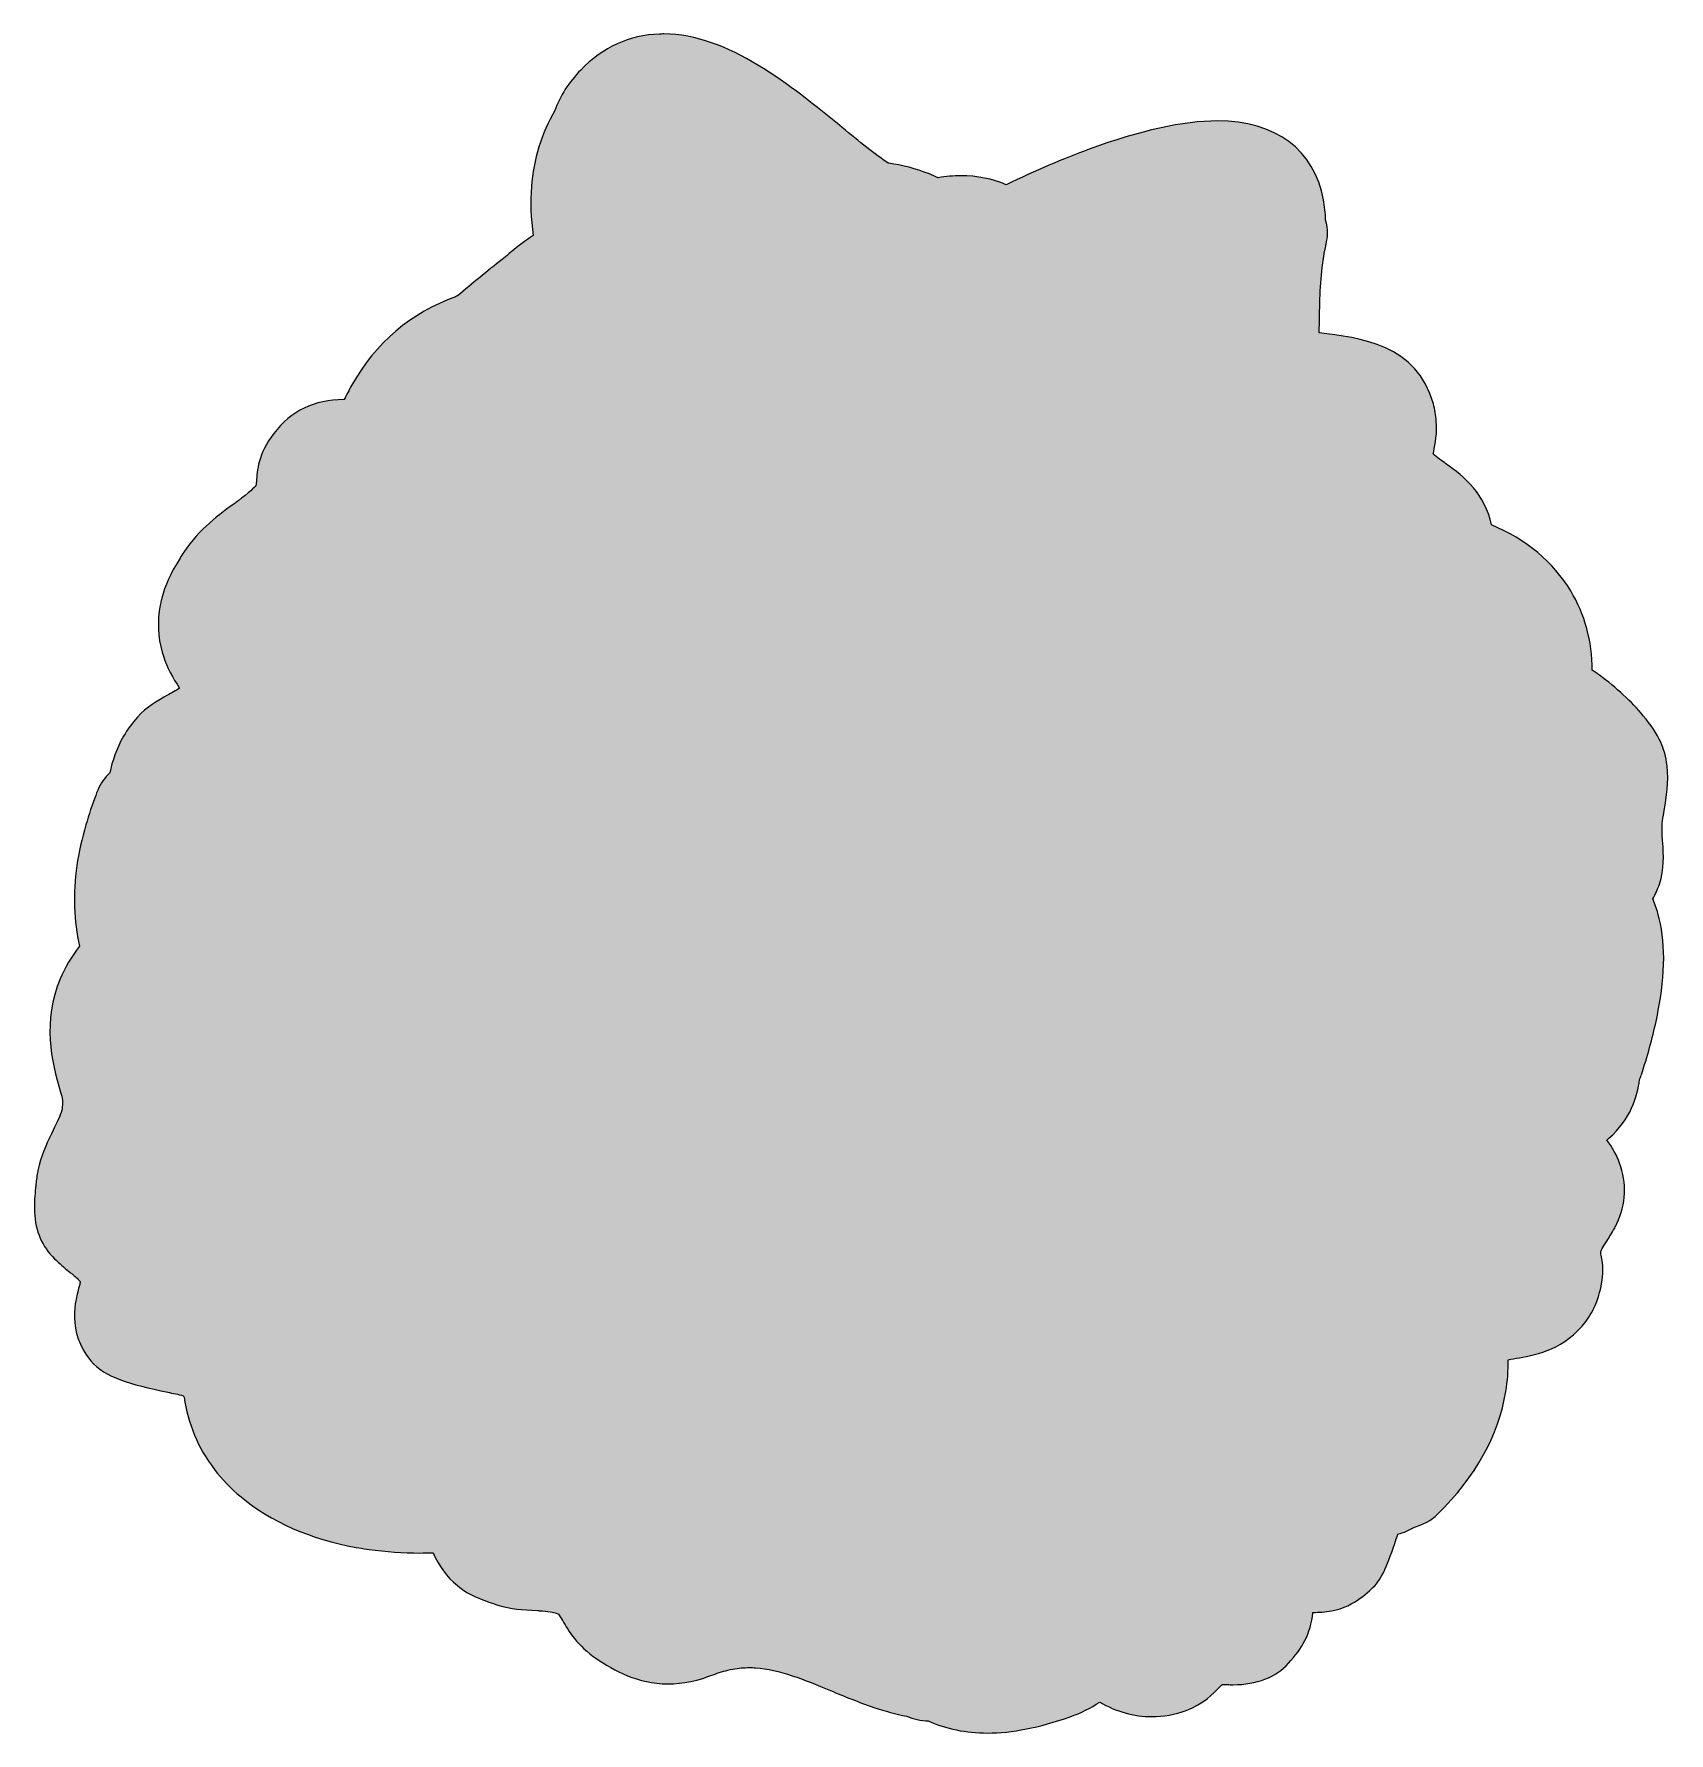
# Model space of a CAD drawing. Header units: inches. Extents: x -812 to 7891, y -3575 to 2748.
# Drawn here: x 2271.7 to 2720.9, y -3520.4 to -3053.5 of the extents above; entities that cross this region are included whole.
import ezdxf

# ---------------------------------------------------------------- set-up
doc = ezdxf.new("R2010")
doc.units = ezdxf.units.IN
doc.header["$MEASUREMENT"] = 0
doc.layers.add('Layer 1', color=7, linetype='Continuous')

# ---------------------------------------------------------------- blocks, each defined once
blk = doc.blocks.new('block 2')
at = {"layer": 'Layer 1', "true_color": 0xcffff7}
h = blk.add_hatch(color=7, dxfattribs=at)
h.dxf.hatch_style = 2
edge = h.paths.add_edge_path()
edge.add_spline(control_points=[(2720.39, -3254.63), (2720.92, -3259.07), (2720.22, -3263.22), (2719.6, -3266.89), (2719.6, -3266.89), (2719.38, -3268.23), (2719.38, -3268.23), (2719.22, -3269.21), (2719.05, -3270.33), (2719.03, -3271.13), (2718.97, -3272.79), (2719.07, -3274.26), (2719.19, -3275.82), (2719.42, -3279.13), (2719.69, -3282.88), (2718.26, -3287.2), (2717.8, -3288.58), (2717.21, -3289.91), (2716.48, -3291.21), (2717.02, -3292.49), (2717.48, -3293.82), (2717.88, -3295.22), (2719.98, -3302.65), (2719.98, -3311.52), (2717.88, -3322.34), (2717.01, -3326.82), (2715.81, -3331.54), (2714.21, -3336.76), (2713.95, -3337.61), (2713.69, -3338.45), (2713.43, -3339.27), (2713.27, -3339.79), (2713.07, -3340.31), (2712.84, -3340.82), (2712.22, -3345.63), (2710.39, -3351.75), (2704.4, -3356.99), (2704.22, -3357.14), (2704.05, -3357.28), (2703.87, -3357.41), (2705.39, -3359.55), (2706.52, -3361.64), (2707.33, -3363.79), (2709.4, -3369.31), (2709.13, -3375.05), (2706.57, -3380.45), (2706.43, -3380.8), (2706.24, -3381.21), (2705.99, -3381.68), (2705.24, -3383.05), (2704.49, -3384.2), (2703.84, -3385.22), (2702.71, -3386.98), (2702.18, -3387.86), (2702.19, -3388.32), (2702.2, -3388.65), (2702.23, -3388.87), (2702.29, -3389.12), (2703.62, -3394.51), (2701.75, -3400.11), (2700.88, -3402.26), (2700.11, -3404.18), (2699.2, -3405.85), (2698.16, -3407.2), (2692.27, -3415.05), (2684.76, -3416.39), (2679.8, -3417.28), (2678.67, -3417.48), (2677.66, -3417.66), (2676.75, -3417.89), (2676.78, -3420.8), (2676.55, -3423.7), (2676.09, -3426.55), (2674.11, -3438.64), (2667.79, -3449.99), (2657.32, -3460.26), (2655.55, -3461.98), (2653.36, -3463.19), (2650.95, -3463.81), (2649.56, -3464.69), (2648.03, -3465.36), (2646.43, -3465.78), (2646.28, -3466.23), (2646.13, -3466.67), (2645.99, -3467.07), (2643.56, -3474.27), (2642.27, -3477.85), (2639.56, -3480.42), (2637.28, -3482.6), (2632.97, -3486.75), (2625.58, -3487.18), (2624.8, -3487.23), (2623.99, -3487.26), (2623.07, -3487.26), (2622.44, -3493.36), (2620.09, -3497.09), (2616.37, -3501.23), (2612.99, -3505.04), (2607.56, -3507.15), (2601.14, -3507.15), (2600.62, -3507.15), (2600.12, -3507.14), (2599.64, -3507.11), (2599.32, -3507.1), (2599.07, -3507.09), (2598.83, -3507.09), (2598.49, -3507.09), (2598.25, -3507.1), (2598.09, -3507.12), (2597.89, -3507.32), (2597.6, -3507.62), (2597.38, -3507.86), (2595.76, -3509.57), (2593.05, -3512.43), (2588.27, -3514.19), (2585.19, -3515.34), (2581.99, -3515.92), (2578.79, -3515.92), (2573.89, -3515.92), (2569.04, -3514.55), (2564.49, -3511.9), (2562.03, -3513.56), (2559.31, -3514.91), (2556.38, -3515.94), (2547.86, -3518.95), (2540.42, -3520.42), (2533.65, -3520.42), (2527.75, -3520.42), (2522.3, -3519.3), (2517.4, -3517.08), (2515.34, -3517.06), (2513.3, -3516.62), (2511.38, -3515.79), (2508.56, -3515.22), (2505.62, -3514.42), (2502.44, -3513.36), (2498.28, -3511.96), (2494.32, -3510.32), (2490.5, -3508.74), (2483.3, -3505.75), (2476.51, -3502.93), (2469.93, -3502.49), (2469.4, -3502.45), (2468.86, -3502.43), (2468.33, -3502.43), (2466.81, -3502.43), (2465.25, -3502.58), (2463.67, -3502.87), (2461.85, -3503.2), (2460.31, -3503.63), (2458.84, -3504.2), (2454.18, -3506.02), (2449.93, -3506.9), (2445.84, -3506.9), (2437.53, -3506.9), (2431.03, -3503.23), (2426.29, -3500.04), (2420.93, -3496.4), (2418.53, -3492.3), (2416.94, -3489.59), (2416.94, -3489.59), (2416.89, -3489.5), (2416.89, -3489.5), (2416.57, -3488.96), (2415.98, -3487.95), (2415.75, -3487.73), (2415.75, -3487.73), (2415.58, -3487.62), (2415.14, -3487.48), (2414.42, -3487.25), (2413.03, -3486.94), (2410.49, -3486.8), (2410.32, -3486.79), (2410.19, -3486.78), (2410.06, -3486.77), (2405.57, -3486.55), (2402.84, -3486.4), (2399.12, -3485.26), (2397.55, -3484.77), (2395.88, -3484.15), (2393.7, -3483.29), (2391.69, -3482.49), (2389.83, -3481.39), (2388.02, -3479.92), (2385.12, -3477.55), (2382.86, -3474.48), (2381.32, -3470.88), (2380.12, -3470.93), (2378.92, -3470.95), (2377.71, -3470.95), (2373.05, -3470.95), (2368.36, -3470.62), (2363.77, -3469.97), (2363.77, -3469.97), (2363.09, -3469.87), (2363.09, -3469.87), (2362.11, -3469.74), (2361.13, -3469.6), (2360.16, -3469.42), (2347.62, -3467.13), (2336.69, -3462.34), (2328.55, -3455.56), (2325.76, -3453.24), (2323.3, -3450.68), (2321.24, -3447.96), (2316.76, -3442.06), (2313.97, -3435.39), (2312.93, -3428.1), (2312.85, -3427.98), (2312.78, -3427.85), (2312.7, -3427.72), (2311.32, -3427.39), (2309.72, -3427.05), (2308.45, -3426.78), (2297.91, -3424.51), (2291.23, -3422.8), (2287.29, -3418.13), (2280.6, -3410.12), (2283, -3401.58), (2284.15, -3397.47), (2284.28, -3397.01), (2284.35, -3396.65), (2284.35, -3396.36), (2284.25, -3396.22), (2284.02, -3395.93), (2283.51, -3395.46), (2282.88, -3394.86), (2282.06, -3394.2), (2281.19, -3393.49), (2280.01, -3392.52), (2278.67, -3391.42), (2277.34, -3390.15), (2273.93, -3386.86), (2272.07, -3382.53), (2271.8, -3377.26), (2271.67, -3374.79), (2271.91, -3372.5), (2272.09, -3370.67), (2272.13, -3370.29), (2272.17, -3369.93), (2272.2, -3369.57), (2272.3, -3368.42), (2272.48, -3367.22), (2272.77, -3365.85), (2273.6, -3361.9), (2275.04, -3358.67), (2276.46, -3355.76), (2276.46, -3355.76), (2276.97, -3354.72), (2276.97, -3354.72), (2277.99, -3352.66), (2278.88, -3350.88), (2279.28, -3349.28), (2279.55, -3348.16), (2279.73, -3346.7), (2278.98, -3344.28), (2276.37, -3335.88), (2273.99, -3324.76), (2278.87, -3313.16), (2280.15, -3310.14), (2281.93, -3307.12), (2284.18, -3304.18), (2282.58, -3297.29), (2282.34, -3289.88), (2283.46, -3282.06), (2283.98, -3278.46), (2284.81, -3274.71), (2285.92, -3270.9), (2286.78, -3267.95), (2287.67, -3265.3), (2288.62, -3262.82), (2288.7, -3262.57), (2288.79, -3262.33), (2288.88, -3262.09), (2288.88, -3262.09), (2289.2, -3261.31), (2289.2, -3261.31), (2289.95, -3259.48), (2291.08, -3257.89), (2292.48, -3256.6), (2293.2, -3253.33), (2294.29, -3249.94), (2296.27, -3246.53), (2297.36, -3244.66), (2298.6, -3242.95), (2300.08, -3241.3), (2302.55, -3238.52), (2305.78, -3236.72), (2308.37, -3235.26), (2309.35, -3234.71), (2310.68, -3233.97), (2311.62, -3233.33), (2311.46, -3233.03), (2311.25, -3232.67), (2310.98, -3232.25), (2309.13, -3229.39), (2307.76, -3226.43), (2306.89, -3223.42), (2305.69, -3219.25), (2305.51, -3214.91), (2306.36, -3210.54), (2306.41, -3210.26), (2306.45, -3210.02), (2306.5, -3209.79), (2306.54, -3209.5), (2306.62, -3209.07), (2306.76, -3208.55), (2307.66, -3205.16), (2309.22, -3201.72), (2311.53, -3198), (2311.53, -3198), (2311.79, -3197.57), (2311.79, -3197.57), (2312.12, -3197.02), (2312.45, -3196.48), (2312.83, -3195.92), (2317.3, -3189.38), (2322.27, -3185.79), (2327.54, -3181.99), (2327.54, -3181.99), (2328.06, -3181.62), (2328.06, -3181.62), (2328.06, -3181.62), (2328.55, -3181.23), (2328.71, -3181.11), (2331.65, -3178.92), (2332.52, -3177.76), (2332.71, -3177.47), (2332.74, -3177.24), (2332.76, -3176.79), (2332.78, -3176.45), (2332.95, -3173.64), (2333.24, -3168.93), (2337.56, -3163.33), (2342.37, -3157.08), (2348.65, -3154.03), (2356.77, -3154.03), (2356.77, -3154.03), (2356.92, -3154.03), (2356.92, -3154.03), (2357.54, -3152.71), (2358.21, -3151.42), (2358.92, -3150.16), (2365.49, -3138.45), (2375.36, -3130.04), (2387.52, -3125.78), (2387.7, -3125.68), (2387.89, -3125.58), (2388.08, -3125.49), (2392.15, -3122.07), (2396.17, -3118.72), (2400.32, -3115.49), (2400.86, -3115.06), (2401.48, -3114.54), (2402.14, -3114), (2402.14, -3114), (2402.81, -3113.43), (2402.81, -3113.43), (2404.69, -3111.87), (2406.68, -3110.29), (2408.82, -3108.9), (2408.17, -3104.21), (2408.01, -3099.79), (2408.34, -3095.5), (2408.92, -3087.94), (2411.09, -3080.91), (2414.78, -3074.59), (2416.24, -3070.53), (2418.62, -3066.79), (2421.88, -3063.45), (2428, -3057.19), (2435.28, -3053.87), (2443.53, -3053.57), (2443.92, -3053.55), (2444.32, -3053.55), (2444.71, -3053.55), (2462.35, -3053.55), (2479.75, -3067.8), (2493.73, -3079.25), (2498.42, -3083.09), (2502.88, -3086.74), (2506.38, -3089.03), (2506.38, -3089.03), (2506.56, -3089.06), (2506.56, -3089.06), (2510.24, -3089.57), (2513.99, -3090.56), (2517.68, -3092.01), (2518.48, -3092.33), (2519.29, -3092.67), (2520.11, -3093.03), (2522.21, -3092.68), (2524.29, -3092.5), (2526.34, -3092.5), (2530.81, -3092.5), (2535.02, -3093.34), (2538.78, -3094.97), (2546.84, -3091.11), (2554.5, -3087.84), (2561.59, -3085.22), (2575.57, -3080.06), (2587.42, -3077.45), (2596.8, -3077.45), (2612.84, -3077.45), (2623.48, -3085.34), (2625.99, -3099.12), (2626.32, -3100.93), (2626.51, -3102.74), (2626.57, -3104.59), (2627.34, -3107.22), (2627.12, -3109.57), (2626.69, -3111.27), (2626.65, -3111.46), (2626.62, -3111.65), (2626.58, -3111.83), (2626.53, -3112.11), (2626.48, -3112.39), (2626.42, -3112.66), (2626.06, -3114.39), (2625.79, -3116.06), (2625.61, -3117.73), (2624.99, -3123.18), (2624.89, -3129.25), (2624.81, -3135.68), (2635.8, -3136.89), (2651.91, -3138.95), (2656.17, -3155.18), (2656.58, -3156.75), (2656.85, -3158.31), (2656.98, -3159.92), (2657.25, -3163.24), (2656.7, -3166.03), (2656.26, -3168.28), (2656.26, -3168.28), (2656.13, -3168.94), (2656.13, -3168.95), (2657.02, -3169.83), (2658.82, -3171.08), (2659.49, -3171.54), (2664.99, -3175.34), (2670.22, -3180.05), (2672.16, -3188.42), (2681.7, -3192.47), (2689.15, -3198.67), (2693.92, -3206.59), (2697.8, -3213.04), (2699.78, -3220.34), (2699.82, -3228.36), (2700.47, -3228.8), (2701.13, -3229.27), (2701.8, -3229.76), (2706.39, -3233.11), (2710.67, -3237.06), (2713.85, -3240.89), (2715.94, -3243.41), (2717.55, -3245.86), (2718.63, -3248.17), (2719.52, -3250.09), (2720.09, -3252.19), (2720.39, -3254.63)], knot_values=[0, 0, 0, 0, 1, 1, 1, 2, 2, 2, 3, 3, 3, 4, 4, 4, 5, 5, 5, 6, 6, 6, 7, 7, 7, 8, 8, 8, 9, 9, 9, 10, 10, 10, 11, 11, 11, 12, 12, 12, 13, 13, 13, 14, 14, 14, 15, 15, 15, 16, 16, 16, 17, 17, 17, 18, 18, 18, 19, 19, 19, 20, 20, 20, 21, 21, 21, 22, 22, 22, 23, 23, 23, 24, 24, 24, 25, 25, 25, 26, 26, 26, 27, 27, 27, 28, 28, 28, 29, 29, 29, 30, 30, 30, 31, 31, 31, 32, 32, 32, 33, 33, 33, 34, 34, 34, 35, 35, 35, 36, 36, 36, 37, 37, 37, 38, 38, 38, 39, 39, 39, 40, 40, 40, 41, 41, 41, 42, 42, 42, 43, 43, 43, 44, 44, 44, 45, 45, 45, 46, 46, 46, 47, 47, 47, 48, 48, 48, 49, 49, 49, 50, 50, 50, 51, 51, 51, 52, 52, 52, 53, 53, 53, 54, 54, 54, 55, 55, 55, 56, 56, 56, 57, 57, 57, 58, 58, 58, 59, 59, 59, 60, 60, 60, 61, 61, 61, 62, 62, 62, 63, 63, 63, 64, 64, 64, 65, 65, 65, 66, 66, 66, 67, 67, 67, 68, 68, 68, 69, 69, 69, 70, 70, 70, 71, 71, 71, 72, 72, 72, 73, 73, 73, 74, 74, 74, 75, 75, 75, 76, 76, 76, 77, 77, 77, 78, 78, 78, 79, 79, 79, 80, 80, 80, 81, 81, 81, 82, 82, 82, 83, 83, 83, 84, 84, 84, 85, 85, 85, 86, 86, 86, 87, 87, 87, 88, 88, 88, 89, 89, 89, 90, 90, 90, 91, 91, 91, 92, 92, 92, 93, 93, 93, 94, 94, 94, 95, 95, 95, 96, 96, 96, 97, 97, 97, 98, 98, 98, 99, 99, 99, 100, 100, 100, 101, 101, 101, 102, 102, 102, 103, 103, 103, 104, 104, 104, 105, 105, 105, 106, 106, 106, 107, 107, 107, 108, 108, 108, 109, 109, 109, 110, 110, 110, 111, 111, 111, 112, 112, 112, 113, 113, 113, 114, 114, 114, 115, 115, 115, 116, 116, 116, 117, 117, 117, 118, 118, 118, 119, 119, 119, 120, 120, 120, 121, 121, 121, 122, 122, 122, 123, 123, 123, 124, 124, 124, 125, 125, 125, 126, 126, 126, 127, 127, 127, 128, 128, 128, 129, 129, 129, 130, 130, 130, 131, 131, 131, 132, 132, 132, 133, 133, 133, 134, 134, 134, 135, 135, 135, 136, 136, 136, 137, 137, 137, 138, 138, 138, 139, 139, 139, 140, 140, 140, 141, 141, 141, 142, 142, 142, 143, 143, 143, 144, 144, 144, 145, 145, 145, 146, 146, 146, 147, 147, 147, 148, 148, 148, 149, 149, 149, 150, 150, 150, 151, 151, 151, 152, 152, 152, 153, 153, 153, 153], degree=3, periodic=1)
at = {"layer": 'Layer 1', "lineweight": 0}
blk.add_open_spline([(2720.39, -3254.63), (2720.92, -3259.07), (2720.22, -3263.22), (2719.6, -3266.89), (2719.6, -3266.89), (2719.38, -3268.23), (2719.38, -3268.23), (2719.22, -3269.21), (2719.05, -3270.33), (2719.03, -3271.13), (2718.97, -3272.79), (2719.07, -3274.26), (2719.19, -3275.82), (2719.42, -3279.13), (2719.69, -3282.88), (2718.26, -3287.2), (2717.8, -3288.58), (2717.21, -3289.91), (2716.48, -3291.21), (2717.02, -3292.49), (2717.48, -3293.82), (2717.88, -3295.22), (2719.98, -3302.65), (2719.98, -3311.52), (2717.88, -3322.34), (2717.01, -3326.82), (2715.81, -3331.54), (2714.21, -3336.76), (2713.95, -3337.61), (2713.69, -3338.45), (2713.43, -3339.27), (2713.27, -3339.79), (2713.07, -3340.31), (2712.84, -3340.82), (2712.22, -3345.63), (2710.39, -3351.75), (2704.4, -3356.99), (2704.22, -3357.14), (2704.05, -3357.28), (2703.87, -3357.41), (2705.39, -3359.55), (2706.52, -3361.64), (2707.33, -3363.79), (2709.4, -3369.31), (2709.13, -3375.05), (2706.57, -3380.45), (2706.43, -3380.8), (2706.24, -3381.21), (2705.99, -3381.68), (2705.24, -3383.05), (2704.49, -3384.2), (2703.84, -3385.22), (2702.71, -3386.98), (2702.18, -3387.86), (2702.19, -3388.32), (2702.2, -3388.65), (2702.23, -3388.87), (2702.29, -3389.12), (2703.62, -3394.51), (2701.75, -3400.11), (2700.88, -3402.26), (2700.11, -3404.18), (2699.2, -3405.85), (2698.16, -3407.2), (2692.27, -3415.05), (2684.76, -3416.39), (2679.8, -3417.28), (2678.67, -3417.48), (2677.66, -3417.66), (2676.75, -3417.89), (2676.78, -3420.8), (2676.55, -3423.7), (2676.09, -3426.55), (2674.11, -3438.64), (2667.79, -3449.99), (2657.32, -3460.26), (2655.55, -3461.98), (2653.36, -3463.19), (2650.95, -3463.81), (2649.56, -3464.69), (2648.03, -3465.36), (2646.43, -3465.78), (2646.28, -3466.23), (2646.13, -3466.67), (2645.99, -3467.07), (2643.56, -3474.27), (2642.27, -3477.85), (2639.56, -3480.42), (2637.28, -3482.6), (2632.97, -3486.75), (2625.58, -3487.18), (2624.8, -3487.23), (2623.99, -3487.26), (2623.07, -3487.26), (2622.44, -3493.36), (2620.09, -3497.09), (2616.37, -3501.23), (2612.99, -3505.04), (2607.56, -3507.15), (2601.14, -3507.15), (2600.62, -3507.15), (2600.12, -3507.14), (2599.64, -3507.11), (2599.32, -3507.1), (2599.07, -3507.09), (2598.83, -3507.09), (2598.49, -3507.09), (2598.25, -3507.1), (2598.09, -3507.12), (2597.89, -3507.32), (2597.6, -3507.62), (2597.38, -3507.86), (2595.76, -3509.57), (2593.05, -3512.43), (2588.27, -3514.19), (2585.19, -3515.34), (2581.99, -3515.92), (2578.79, -3515.92), (2573.89, -3515.92), (2569.04, -3514.55), (2564.49, -3511.9), (2562.03, -3513.56), (2559.31, -3514.91), (2556.38, -3515.94), (2547.86, -3518.95), (2540.42, -3520.42), (2533.65, -3520.42), (2527.75, -3520.42), (2522.3, -3519.3), (2517.4, -3517.08), (2515.34, -3517.06), (2513.3, -3516.62), (2511.38, -3515.79), (2508.56, -3515.22), (2505.62, -3514.42), (2502.44, -3513.36), (2498.28, -3511.96), (2494.32, -3510.32), (2490.5, -3508.74), (2483.3, -3505.75), (2476.51, -3502.93), (2469.93, -3502.49), (2469.4, -3502.45), (2468.86, -3502.43), (2468.33, -3502.43), (2466.81, -3502.43), (2465.25, -3502.58), (2463.67, -3502.87), (2461.85, -3503.2), (2460.31, -3503.63), (2458.84, -3504.2), (2454.18, -3506.02), (2449.93, -3506.9), (2445.84, -3506.9), (2437.53, -3506.9), (2431.03, -3503.23), (2426.29, -3500.04), (2420.93, -3496.4), (2418.53, -3492.3), (2416.94, -3489.59), (2416.94, -3489.59), (2416.89, -3489.5), (2416.89, -3489.5), (2416.57, -3488.96), (2415.98, -3487.95), (2415.75, -3487.73), (2415.75, -3487.73), (2415.58, -3487.62), (2415.14, -3487.48), (2414.42, -3487.25), (2413.03, -3486.94), (2410.49, -3486.8), (2410.32, -3486.79), (2410.19, -3486.78), (2410.06, -3486.77), (2405.57, -3486.55), (2402.84, -3486.4), (2399.12, -3485.26), (2397.55, -3484.77), (2395.88, -3484.15), (2393.7, -3483.29), (2391.69, -3482.49), (2389.83, -3481.39), (2388.02, -3479.92), (2385.12, -3477.55), (2382.86, -3474.48), (2381.32, -3470.88), (2380.12, -3470.93), (2378.92, -3470.95), (2377.71, -3470.95), (2373.05, -3470.95), (2368.36, -3470.62), (2363.77, -3469.97), (2363.77, -3469.97), (2363.09, -3469.87), (2363.09, -3469.87), (2362.11, -3469.74), (2361.13, -3469.6), (2360.16, -3469.42), (2347.62, -3467.13), (2336.69, -3462.34), (2328.55, -3455.56), (2325.76, -3453.24), (2323.3, -3450.68), (2321.24, -3447.96), (2316.76, -3442.06), (2313.97, -3435.39), (2312.93, -3428.1), (2312.85, -3427.98), (2312.78, -3427.85), (2312.7, -3427.72), (2311.32, -3427.39), (2309.72, -3427.05), (2308.45, -3426.78), (2297.91, -3424.51), (2291.23, -3422.8), (2287.29, -3418.13), (2280.6, -3410.12), (2283, -3401.58), (2284.15, -3397.47), (2284.28, -3397.01), (2284.35, -3396.65), (2284.35, -3396.36), (2284.25, -3396.22), (2284.02, -3395.93), (2283.51, -3395.46), (2282.88, -3394.86), (2282.06, -3394.2), (2281.19, -3393.49), (2280.01, -3392.52), (2278.67, -3391.42), (2277.34, -3390.15), (2273.93, -3386.86), (2272.07, -3382.53), (2271.8, -3377.26), (2271.67, -3374.79), (2271.91, -3372.5), (2272.09, -3370.67), (2272.13, -3370.29), (2272.17, -3369.93), (2272.2, -3369.57), (2272.3, -3368.42), (2272.48, -3367.22), (2272.77, -3365.85), (2273.6, -3361.9), (2275.04, -3358.67), (2276.46, -3355.76), (2276.46, -3355.76), (2276.97, -3354.72), (2276.97, -3354.72), (2277.99, -3352.66), (2278.88, -3350.88), (2279.28, -3349.28), (2279.55, -3348.16), (2279.73, -3346.7), (2278.98, -3344.28), (2276.37, -3335.88), (2273.99, -3324.76), (2278.87, -3313.16), (2280.15, -3310.14), (2281.93, -3307.12), (2284.18, -3304.18), (2282.58, -3297.29), (2282.34, -3289.88), (2283.46, -3282.06), (2283.98, -3278.46), (2284.81, -3274.71), (2285.92, -3270.9), (2286.78, -3267.95), (2287.67, -3265.3), (2288.62, -3262.82), (2288.7, -3262.57), (2288.79, -3262.33), (2288.88, -3262.09), (2288.88, -3262.09), (2289.2, -3261.31), (2289.2, -3261.31), (2289.95, -3259.48), (2291.08, -3257.89), (2292.48, -3256.6), (2293.2, -3253.33), (2294.29, -3249.94), (2296.27, -3246.53), (2297.36, -3244.66), (2298.6, -3242.95), (2300.08, -3241.3), (2302.55, -3238.52), (2305.78, -3236.72), (2308.37, -3235.26), (2309.35, -3234.71), (2310.68, -3233.97), (2311.62, -3233.33), (2311.46, -3233.03), (2311.25, -3232.67), (2310.98, -3232.25), (2309.13, -3229.39), (2307.76, -3226.43), (2306.89, -3223.42), (2305.69, -3219.25), (2305.51, -3214.91), (2306.36, -3210.54), (2306.41, -3210.26), (2306.45, -3210.02), (2306.5, -3209.79), (2306.54, -3209.5), (2306.62, -3209.07), (2306.76, -3208.55), (2307.66, -3205.16), (2309.22, -3201.72), (2311.53, -3198), (2311.53, -3198), (2311.79, -3197.57), (2311.79, -3197.57), (2312.12, -3197.02), (2312.45, -3196.48), (2312.83, -3195.92), (2317.3, -3189.38), (2322.27, -3185.79), (2327.54, -3181.99), (2327.54, -3181.99), (2328.06, -3181.62), (2328.06, -3181.62), (2328.06, -3181.62), (2328.55, -3181.23), (2328.71, -3181.11), (2331.65, -3178.92), (2332.52, -3177.76), (2332.71, -3177.47), (2332.74, -3177.24), (2332.76, -3176.79), (2332.78, -3176.45), (2332.95, -3173.64), (2333.24, -3168.93), (2337.56, -3163.33), (2342.37, -3157.08), (2348.65, -3154.03), (2356.77, -3154.03), (2356.77, -3154.03), (2356.92, -3154.03), (2356.92, -3154.03), (2357.54, -3152.71), (2358.21, -3151.42), (2358.92, -3150.16), (2365.49, -3138.45), (2375.36, -3130.04), (2387.52, -3125.78), (2387.7, -3125.68), (2387.89, -3125.58), (2388.08, -3125.49), (2392.15, -3122.07), (2396.17, -3118.72), (2400.32, -3115.49), (2400.86, -3115.06), (2401.48, -3114.54), (2402.14, -3114), (2402.14, -3114), (2402.81, -3113.43), (2402.81, -3113.43), (2404.69, -3111.87), (2406.68, -3110.29), (2408.82, -3108.9), (2408.17, -3104.21), (2408.01, -3099.79), (2408.34, -3095.5), (2408.92, -3087.94), (2411.09, -3080.91), (2414.78, -3074.59), (2416.24, -3070.53), (2418.62, -3066.79), (2421.88, -3063.45), (2428, -3057.19), (2435.28, -3053.87), (2443.53, -3053.57), (2443.92, -3053.55), (2444.32, -3053.55), (2444.71, -3053.55), (2462.35, -3053.55), (2479.75, -3067.8), (2493.73, -3079.25), (2498.42, -3083.09), (2502.88, -3086.74), (2506.38, -3089.03), (2506.38, -3089.03), (2506.56, -3089.06), (2506.56, -3089.06), (2510.24, -3089.57), (2513.99, -3090.56), (2517.68, -3092.01), (2518.48, -3092.33), (2519.29, -3092.67), (2520.11, -3093.03), (2522.21, -3092.68), (2524.29, -3092.5), (2526.34, -3092.5), (2530.81, -3092.5), (2535.02, -3093.34), (2538.78, -3094.97), (2546.84, -3091.11), (2554.5, -3087.84), (2561.59, -3085.22), (2575.57, -3080.06), (2587.42, -3077.45), (2596.8, -3077.45), (2612.84, -3077.45), (2623.48, -3085.34), (2625.99, -3099.12), (2626.32, -3100.93), (2626.51, -3102.74), (2626.57, -3104.59), (2627.34, -3107.22), (2627.12, -3109.57), (2626.69, -3111.27), (2626.65, -3111.46), (2626.62, -3111.65), (2626.58, -3111.83), (2626.53, -3112.11), (2626.48, -3112.39), (2626.42, -3112.66), (2626.06, -3114.39), (2625.79, -3116.06), (2625.61, -3117.73), (2624.99, -3123.18), (2624.89, -3129.25), (2624.81, -3135.68), (2635.8, -3136.89), (2651.91, -3138.95), (2656.17, -3155.18), (2656.58, -3156.75), (2656.85, -3158.31), (2656.98, -3159.92), (2657.25, -3163.24), (2656.7, -3166.03), (2656.26, -3168.28), (2656.26, -3168.28), (2656.13, -3168.94), (2656.13, -3168.95), (2657.02, -3169.83), (2658.82, -3171.08), (2659.49, -3171.54), (2664.99, -3175.34), (2670.22, -3180.05), (2672.16, -3188.42), (2681.7, -3192.47), (2689.15, -3198.67), (2693.92, -3206.59), (2697.8, -3213.04), (2699.78, -3220.34), (2699.82, -3228.36), (2700.47, -3228.8), (2701.13, -3229.27), (2701.8, -3229.76), (2706.39, -3233.11), (2710.67, -3237.06), (2713.85, -3240.89), (2715.94, -3243.41), (2717.55, -3245.86), (2718.63, -3248.17), (2719.52, -3250.09), (2720.09, -3252.19), (2720.39, -3254.63)], degree=3, knots=[0, 0, 0, 0, 1, 1, 1, 2, 2, 2, 3, 3, 3, 4, 4, 4, 5, 5, 5, 6, 6, 6, 7, 7, 7, 8, 8, 8, 9, 9, 9, 10, 10, 10, 11, 11, 11, 12, 12, 12, 13, 13, 13, 14, 14, 14, 15, 15, 15, 16, 16, 16, 17, 17, 17, 18, 18, 18, 19, 19, 19, 20, 20, 20, 21, 21, 21, 22, 22, 22, 23, 23, 23, 24, 24, 24, 25, 25, 25, 26, 26, 26, 27, 27, 27, 28, 28, 28, 29, 29, 29, 30, 30, 30, 31, 31, 31, 32, 32, 32, 33, 33, 33, 34, 34, 34, 35, 35, 35, 36, 36, 36, 37, 37, 37, 38, 38, 38, 39, 39, 39, 40, 40, 40, 41, 41, 41, 42, 42, 42, 43, 43, 43, 44, 44, 44, 45, 45, 45, 46, 46, 46, 47, 47, 47, 48, 48, 48, 49, 49, 49, 50, 50, 50, 51, 51, 51, 52, 52, 52, 53, 53, 53, 54, 54, 54, 55, 55, 55, 56, 56, 56, 57, 57, 57, 58, 58, 58, 59, 59, 59, 60, 60, 60, 61, 61, 61, 62, 62, 62, 63, 63, 63, 64, 64, 64, 65, 65, 65, 66, 66, 66, 67, 67, 67, 68, 68, 68, 69, 69, 69, 70, 70, 70, 71, 71, 71, 72, 72, 72, 73, 73, 73, 74, 74, 74, 75, 75, 75, 76, 76, 76, 77, 77, 77, 78, 78, 78, 79, 79, 79, 80, 80, 80, 81, 81, 81, 82, 82, 82, 83, 83, 83, 84, 84, 84, 85, 85, 85, 86, 86, 86, 87, 87, 87, 88, 88, 88, 89, 89, 89, 90, 90, 90, 91, 91, 91, 92, 92, 92, 93, 93, 93, 94, 94, 94, 95, 95, 95, 96, 96, 96, 97, 97, 97, 98, 98, 98, 99, 99, 99, 100, 100, 100, 101, 101, 101, 102, 102, 102, 103, 103, 103, 104, 104, 104, 105, 105, 105, 106, 106, 106, 107, 107, 107, 108, 108, 108, 109, 109, 109, 110, 110, 110, 111, 111, 111, 112, 112, 112, 113, 113, 113, 114, 114, 114, 115, 115, 115, 116, 116, 116, 117, 117, 117, 118, 118, 118, 119, 119, 119, 120, 120, 120, 121, 121, 121, 122, 122, 122, 123, 123, 123, 124, 124, 124, 125, 125, 125, 126, 126, 126, 127, 127, 127, 128, 128, 128, 129, 129, 129, 130, 130, 130, 131, 131, 131, 132, 132, 132, 133, 133, 133, 134, 134, 134, 135, 135, 135, 136, 136, 136, 137, 137, 137, 138, 138, 138, 139, 139, 139, 140, 140, 140, 141, 141, 141, 142, 142, 142, 143, 143, 143, 144, 144, 144, 145, 145, 145, 146, 146, 146, 147, 147, 147, 148, 148, 148, 149, 149, 149, 150, 150, 150, 151, 151, 151, 152, 152, 152, 153, 153, 153, 153], dxfattribs=at)

msp = doc.modelspace()

# ---------------------------------------------------------------- block references
at = {"layer": 'Layer 1'}
msp.add_blockref('block 2', (0, 0), dxfattribs=at)

doc.saveas('drawing.dxf')
